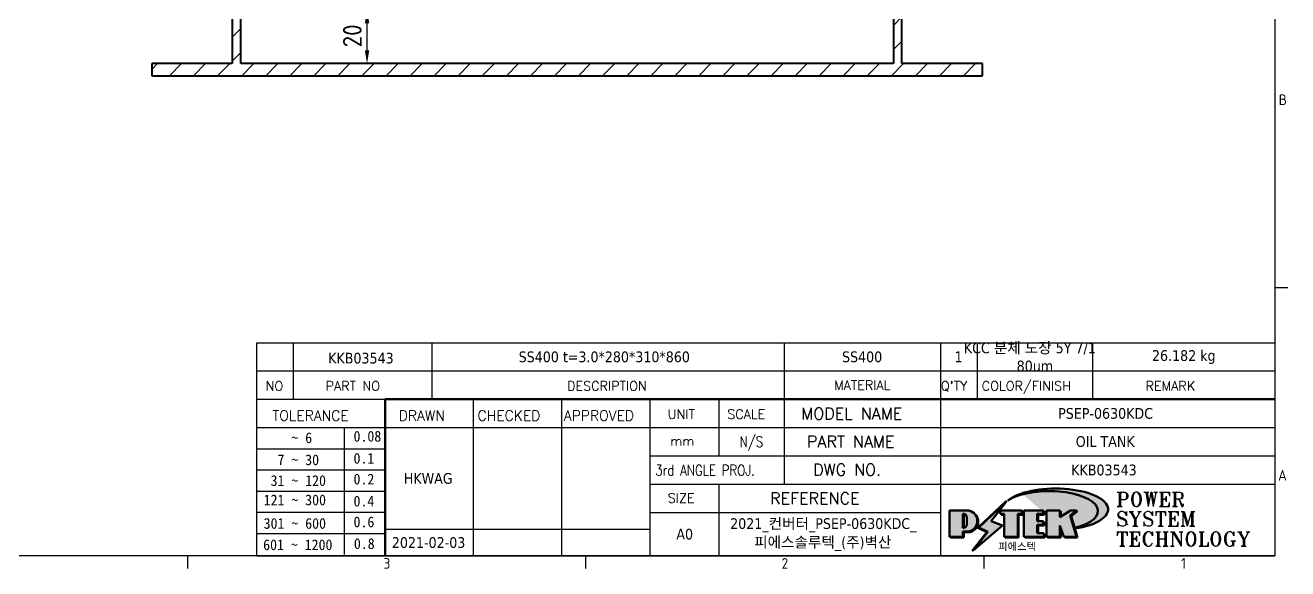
# Model space of a CAD drawing. Header units: millimetres. Extents: x 0 to 2378, y 0 to 1682.
# Drawn here: x 1871.6 to 2342.8, y 35.2 to 238 of the extents above; entities that cross this region are included whole.
import ezdxf
from ezdxf.enums import TextEntityAlignment as Align

# ---------------------------------------------------------------- set-up
doc = ezdxf.new("R2010")
doc.units = ezdxf.units.MM
doc.header["$LTSCALE"] = 2
doc.layers.get('0').update_dxf_attribs({"color": 3, "lineweight": 25, "true_color": 0x00ff00})
for name, color, linetype, lineweight, true_color in [('가시적인 것(ISO)', 3, 'Continuous', 40, 0x00ff00), ('제목(ISO)', 5, 'Continuous', 50, 0x0000ff), ('치수(ISO)', 2, 'Continuous', 25, 0xffff00)]:
    doc.layers.add(name, color=color, linetype=linetype, lineweight=lineweight, true_color=true_color)
doc.layers.add('경계(ISO)', color=7, linetype='Continuous', lineweight=25)
doc.layers.add('해치(ISO)', color=7, linetype='Continuous', lineweight=18)
doc.styles.add('HAN_291', font='')
doc.styles.add('HAN_370', font='', dxfattribs={"width": 2})
doc.styles.add('RC_284', font='ROMANC.shx')
doc.styles.add('RC_287', font='ROMANC.shx')
doc.styles.add('RC_292', font='ROMANC.shx')
doc.styles.add('ROMANT_294', font='romant.shx')
doc.styles.add('문자 텍스트_PSTEK_POSCO', font='isocp.shx')
doc.styles.add('치수 텍스트_PSTEK_POSCO', font='isocp.shx')
doc.styles.add('텍스트 스타일198', font='tahoma.ttf')
doc.styles.add('텍스트 스타일333', font='ROMANC.shx', dxfattribs={"width": 0.800000011920929})
doc.styles.get('HAN_291').set_extended_font_data('GulimChe')
doc.styles.get('HAN_370').set_extended_font_data('GulimChe')
doc.dimstyles.new('치수_PSTEK_POSCO', dxfattribs={"dimscale": 2, "dimtxt": 3.5, "dimasz": 2.5, "dimexe": 2, "dimexo": 2.5, "dimgap": 1, "dimtad": 1, "dimrnd": 1e-08, "dimdsep": 46, "dimtxsty": '치수 텍스트_PSTEK_POSCO', "dimcen": 0.09, "dimdle": 10, "dimclrd": 7, "dimclre": 7, "dimclrt": 2, "dimadec": 1, "dimazin": 2, "dimtfac": 1, "dimtmove": 0, "dimatfit": 3, "dimfxl": 1, "dimtolj": 1, "dimlwd": -1, "dimlwe": -1, "dimarcsym": 0})

# ---------------------------------------------------------------- blocks, each defined once
blk = doc.blocks.new('경계 Default Border')
at = {"layer": '경계(ISO)'}
for p, q in [((1169.000015258789, 70.08333206176758), (1171.399993896484, 70.08333206176758)), ((966.0624694824219, 20), (966.0624694824219, 17.59999990463257)), ((1040.374984741211, 20), (1040.374984741211, 17.59999990463257)), ((1114.6875, 20), (1114.6875, 17.59999990463257))]:
    blk.add_line(p, q, dxfattribs=at)
at = {"layer": '경계(ISO)', "flags": 128}
blk.add_lwpolyline([(20, 20), (20, 820.9999847412109), (1169.000015258789, 820.9999847412109), (1169.000015258789, 20), (20, 20)], dxfattribs=at)
at = {"layer": '경계(ISO)', "color": 2, "true_color": 0xffff00, "char_height": 2.000000029802322, "attachment_point": 7, "style": '문자 텍스트_PSTEK_POSCO'}
for s, insert in [('B', (1169.718846771929, 104.1059296629392)), ('A', (1169.609600539701, 34.03689907122558)), ('3', (1002.664443034574, 17.580929648038)), ('2', (1076.949742964537, 17.580929648038)), ('1', (1151.501127422316, 17.59999997019768))]:
    blk.add_mtext(s, dxfattribs=dict(at, insert=insert))
blk = doc.blocks.new('제목 블록 PSTEK')
at = {"true_color": 0x848484}
for points in [[(317.2195697678507, 17.0593801673321), (322.0326348870767, 21.62682475217465), (322.2781991042243, 21.94392121864296), (317.0471853425802, 16.97985676345368), (318.7512090904202, 16.1899260703855), (316.0018030350395, 12.71868385740789), (316.3356552234328, 13.00206718743325), (318.9235935156908, 16.2694494742633)], [(321.9846681452406, 19.60711530335299), (321.4042753185749, 19.60711530335299), (321.4042753185749, 19.45905590879572), (321.9846681452406, 19.45905590879572)], [(324.6615819988275, 19.45905590879572), (325.4196460989604, 19.45905590879572), (325.4196460989604, 20.11051724484596), (325.2419748254881, 20.11051724484596), (325.2419748254881, 19.60711530335299), (324.4839107253602, 19.60711530335299), (324.4839107253602, 15.3430047401139), (322.1623394187076, 15.3430047401139), (322.1623394187076, 15.19494534555726), (324.6615819988275, 15.19494534555726)], [(328.2914414389548, 19.45905590879572), (329.4054050004294, 19.45905590879572), (329.4054050004294, 20.11051724484596), (329.2277337269622, 20.11051724484596), (329.2277337269622, 19.60711530335299), (328.1137701654877, 19.60711530335299), (328.1137701654877, 18.25543873810179), (328.2914414389548, 18.25543873810179)], [(332.5088862584528, 20.1105172448466), (332.3312149849806, 20.1105172448466), (332.3312149849806, 18.99741471888368), (332.5088862584528, 19.11081371413894)], [(335.6156307331414, 20.11051724484596), (335.2535118015555, 20.11051724484596), (334.2514536401189, 19.30614745124769), (335.4855464857051, 15.3430047401139), (333.1954852176545, 15.3430047401139), (333.2478643833523, 15.19494534555726), (335.6632177591723, 15.19494534555726), (334.4291249135862, 19.15808805669106)], [(328.2914414389548, 17.41554667867274), (329.4054050004294, 17.41554667867274), (329.4054050004294, 18.10737934354514), (329.2277337269622, 18.10737934354514), (329.2277337269622, 17.56360607323003), (328.1137701654877, 17.56360607323003), (328.1137701654877, 15.9944660761648), (328.2914414389548, 15.9944660761648)], [(332.5088862584528, 16.92964231796647), (332.3312149849806, 17.43186301645164), (332.3312149849806, 15.3430047401139), (330.0369607660135, 15.3430047401139), (330.0369607660135, 15.19494534555726), (332.5088862584528, 15.19494534555726)], [(329.5356972676428, 15.8464066816075), (329.3580259941756, 15.8464066816075), (329.3580259941756, 15.3430047401139), (325.8342124037171, 15.3430047401139), (325.8342124037171, 15.19494534555726), (329.5356972676428, 15.19494534555726)]]:
    blk.add_hatch(color=252, dxfattribs=at).paths.add_polyline_path(points)
at = {"true_color": 0x0000ff}
blk.add_hatch(color=5, dxfattribs=at).paths.add_polyline_path([(321.6183518841322, 17.4193704504104), (319.5281351041078, 18.24969419629727), (322.4505835294948, 22.02344462252142), (317.2195697678507, 17.0593801673321), (318.9235935156908, 16.2694494742633), (316.1741874603099, 12.79820726128571)])
at = {"true_color": 0xff0000}
h = blk.add_hatch(color=1, dxfattribs=at)
edge = h.paths.add_edge_path(flags=0)
edge.add_line((314.2242174273352, 19.60711530335299), (314.2242174273352, 17.00126995915134))
edge.add_line((314.2242174273352, 17.00126995915134), (314.3485873187598, 17.00126995915134))
edge.add_arc((314.3485873187598, 17.6527312952023), 0.6514613360509371, 270, 360)
edge.add_line((315.0000486548106, 17.6527312952023), (315.0000486548106, 18.95565396730211))
edge.add_arc((314.3485873187598, 18.95565396730212), 0.6514613360508712, 0, 90)
edge.add_line((314.3485873187598, 19.60711530335299), (314.2242174273352, 19.60711530335299))
edge = h.paths.add_edge_path()
edge.add_arc((314.9847713324306, 18.28938669179658), 1.969189947606664, 269.9999999999959, 450)
edge.add_line((314.9847713324306, 20.25857663940318), (311.7664314776902, 20.25857663940324))
edge.add_line((311.7664314776902, 20.25857663940324), (311.7664314776902, 15.3430047401139))
edge.add_line((311.7664314776902, 15.3430047401139), (314.2242174273352, 15.3430047401139))
edge.add_line((314.2242174273352, 15.3430047401139), (314.2242174273352, 16.32019674418991))
edge.add_line((314.2242174273352, 16.32019674418991), (314.9847713324307, 16.32019674418991))
at = {"true_color": 0x848484}
h = blk.add_hatch(color=252, dxfattribs=at)
edge = h.paths.add_edge_path()
edge.add_arc((314.9847713324309, 18.28938669179657), 1.969189947606666, 270, 406.8278729790604)
edge.add_arc((315.1624426058984, 18.1413272972396), 1.969189947606962, -90, 53.560984836317004, ccw=False)
edge.add_line((315.1624426058984, 16.17213734963263), (314.4018887008024, 16.17213734963263))
edge.add_line((314.4018887008024, 16.17213734963263), (314.4018887008024, 15.19494534555726))
edge.add_line((314.4018887008024, 15.19494534555726), (311.9441027511573, 15.19494534555726))
edge.add_line((311.9441027511573, 15.19494534555726), (311.9441027511573, 15.3430047401139))
edge.add_line((311.9441027511573, 15.3430047401139), (314.2242174273352, 15.3430047401139))
edge.add_line((314.2242174273352, 15.3430047401139), (314.2242174273352, 16.32019674418991))
edge.add_line((314.2242174273352, 16.32019674418991), (314.9847713324309, 16.32019674418991))
h = blk.add_hatch(color=252, dxfattribs=at)
edge = h.paths.add_edge_path()
edge.add_line((314.4018887008024, 19.45905590879572), (314.5262585922315, 19.45905590879572))
edge.add_arc((314.5262585922314, 18.80759457274939), 0.6514613360463194, 60.4189348879147, 90.00000000000318, ccw=False)
edge.add_arc((314.3485873187602, 18.95565396730057), 0.6514613360524251, 39.96992292766206, 90.00000000009999)
edge.add_line((314.3485873187591, 19.60711530335307), (314.2242174273352, 19.60711530335298))
edge.add_line((314.2242174273352, 19.60711530335299), (314.2242174273352, 17.00126995915134))
edge.add_line((314.2242174273352, 17.00126995915134), (314.3485873187591, 17.00126995915134))
edge.add_arc((314.3485873187568, 17.652731295233), 0.6514613360816299, 270.0000000002, 274.6930825552478)
edge.add_line((314.4018887008024, 17.0034541317032), (314.4018887008024, 19.45905590879572))
at = {"true_color": 0xff0000}
for points in [[(324.4839107253602, 19.60711530335299), (325.2419748254881, 19.60711530335299), (325.2419748254881, 20.25857663940324), (321.2266040451076, 20.25857663940324), (321.2266040451076, 19.60711530335299), (321.9846681452406, 19.60711530335299), (321.9846681452406, 15.3430047401139), (324.4839107253602, 15.3430047401139)], [(329.2277337269622, 20.25857663940324), (325.65654113025, 20.25857663940324), (325.65654113025, 15.3430047401139), (329.3580259941756, 15.3430047401139), (329.3580259941756, 15.9944660761648), (328.1137701654877, 15.9944660761648), (328.1137701654877, 17.56360607323003), (329.2277337269622, 17.56360607323003), (329.2277337269622, 18.25543873810179), (328.1137701654877, 18.25543873810179), (328.1137701654877, 19.60711530335299), (329.2277337269622, 19.60711530335299)], [(332.3312149849806, 20.25857663940324), (329.8592894925411, 20.25857663940324), (329.8592894925411, 15.3430047401139), (332.3312149849806, 15.3430047401139), (332.3312149849806, 17.4318630164523), (333.0701931098801, 15.3430047401139), (335.4855464857051, 15.3430047401139), (334.2514536401189, 19.30614745124769), (335.4379594596742, 20.25857663940324), (334.3071782107978, 20.25857663940324), (332.3312149849806, 18.99741471888304)]]:
    blk.add_hatch(color=1, dxfattribs=at).paths.add_polyline_path(points)
at = {"layer": '해치(ISO)', "true_color": 0x27d1fc}
h = blk.add_hatch(color=140, dxfattribs=at)
edge = h.paths.add_edge_path()
edge.add_ellipse((330.3660919371412, 20.15576403068321), major_axis=(9.100907360794343, 0), ratio=0.4069904968023172, start_angle=301.3098473703837, end_angle=507.7436900681698)
edge.add_ellipse((331.5340919371412, 20.4634168429492), major_axis=(-9.82350664112931, 0), ratio=0.3942600559756514, start_angle=111.51207141178469, end_angle=334.47025347086895, ccw=False)
edge.add_line((335.1363447531188, 16.8601935978785), (335.0955236905705, 16.99119398620872))
at = {"color": 180, "true_color": 0x3f00ff}
for p, q in [((182.475792979055, 11.79100474011392), (182.4757929790549, 51.56524660363496)), ((182.4757929790549, 51.56524660363496), (372.4757929537551, 51.56524660363496)), ((189.2651435055721, 51.56524660363496), (189.2651435055722, 41.00524660363494)), ((215.2152739891528, 41.00524660363494), (215.2152739891528, 51.56524660363496)), ((280.8758854511282, 51.56524660363496), (280.8758854511282, 41.00524660363494)), ((310.0881549537552, 51.56524660363496), (310.0881549537553, 41.00524660363494)), ((316.9044520275131, 51.56524660363496), (316.9044520275127, 41.00524660363494)), ((338.4566026226726, 51.56524660363496), (338.4566026226727, 41.00524660363494)), ((372.4757929537551, 51.56524660363496), (372.4757929537551, 11.79100474011389)), ((182.475792979055, 46.2852466036349), (372.4757929537551, 46.28524660363492)), ((182.475792979055, 41.00524660363493), (206.451475290024, 41.00524660363493)), ((222.9401812389276, 11.79100474011392), (222.9401812389276, 41.00524660363494)), ((239.4288871878316, 11.79100474011392), (239.4288871878316, 41.00524660363494)), ((255.9175931367356, 11.79100474011392), (255.9175931367356, 41.00524660363494)), ((268.6918866058747, 41.00524660363494), (268.6918866058747, 30.44524660363498)), ((280.8758854511282, 41.00524660363494), (280.8758854511282, 25.16524660363502)), ((310.088154953755, 41.00524660363494), (310.088154953755, 11.79100474011392)), ((182.475792979055, 35.72524660363497), (206.451475290024, 35.72524660363497)), ((198.8621818849491, 12.02524660363491), (198.8621818849491, 35.72524660363497)), ((206.451475290024, 35.72524660363497), (372.4757929537551, 35.72524660363497)), ((182.475792979055, 31.77524660363492), (206.451475290024, 31.77524660363492)), ((255.917593136736, 30.44524660363498), (372.4757929537552, 30.44524660363501)), ((182.475792979055, 27.82524660363487), (206.451475290024, 27.82524660363487)), ((182.475792979055, 23.87524660363505), (206.451475290024, 23.87524660363505)), ((255.9175931367359, 25.16524660363502), (372.4757929537552, 25.165246603635)), ((268.6918866058744, 25.16524660363502), (268.6918866058744, 11.79100474011392)), ((182.475792979055, 19.92524660363478), (206.451475290024, 19.92524660363478)), ((255.9175931367359, 19.88524660363481), (310.0881549537553, 19.88524660363481)), ((206.451475290024, 16.74100474011396), (255.9175931367359, 16.74100474011396)), ((182.475792979055, 15.97524660363496), (206.451475290024, 15.97524660363496)), ((182.475792979055, 11.79100474011392), (372.4757929537551, 11.79100474011389))]:
    blk.add_line(p, q, dxfattribs=at)
at = {"color": 7, "lineweight": 50}
for p, q in [((206.4514752900237, 11.79100474011392), (206.4514752900237, 41.00524660363494)), ((206.451475290024, 41.00524660363494), (372.4757929537551, 41.00524660363496))]:
    blk.add_line(p, q, dxfattribs=at)
at = {"color": 7}
for p, q in [((322.2781991042243, 21.94392121864296), (317.0471853425802, 16.97985676345368)), ((322.4505835294948, 22.02344462252142), (317.2195697678507, 17.0593801673321)), ((317.2195697678507, 17.0593801673321), (322.0326348870767, 21.62682475217465)), ((319.5281351041078, 18.24969419629727), (322.4505835294948, 22.02344462252142)), ((322.0326348870767, 21.62682475217465), (322.2781991042243, 21.94392121864296)), ((311.7664314776902, 20.25900474011391), (311.7664314776902, 15.34300474011391)), ((314.9847713324309, 20.25857663940324), (311.7664314776902, 20.25857663940324)), ((314.9847713324309, 20.25857663940324), (311.7664314776902, 20.25857663940324)), ((311.7664314776902, 20.25857663940324), (311.7664314776902, 15.3430047401139)), ((314.2242174273352, 17.00126995915134), (314.2242174273352, 19.60711530335299)), ((314.2242174273352, 19.60711530335299), (314.3485873187591, 19.60711530335299)), ((314.3485873187591, 19.60711530335299), (314.2242174273352, 19.60711530335299)), ((314.2242174273352, 19.60711530335299), (314.2242174273352, 17.00126995915134)), ((314.2242174273352, 17.00126995915134), (314.2242174273352, 19.60711530335299)), ((314.2242174273352, 19.60711530335299), (314.3485873187591, 19.60711530335299)), ((314.4018887008024, 19.45905590879572), (314.5262585922314, 19.45905590879572)), ((314.4018887008024, 17.0034541317032), (314.4018887008024, 19.45905590879572)), ((315.0000486548106, 18.95565396730275), (315.0000486548106, 17.65273129520161)), ((315.0000486548106, 18.95565396730275), (315.0000486548106, 17.65273129520161)), ((325.2419748254881, 20.25857663940324), (321.2266040451076, 20.25857663940324)), ((321.2266040451076, 20.25857663940324), (321.2266040451076, 19.60711530335299)), ((325.2419748254881, 20.25857663940324), (321.2266040451076, 20.25857663940324)), ((321.2266040451076, 20.25857663940324), (321.2266040451076, 19.60711530335299)), ((321.2266040451076, 19.60711530335299), (321.9846681452406, 19.60711530335299)), ((321.2266040451076, 19.60711530335299), (321.9846681452406, 19.60711530335299)), ((321.4042753185749, 19.60711530335299), (321.4042753185749, 19.45905590879572)), ((321.9846681452406, 19.60711530335299), (321.4042753185749, 19.60711530335299)), ((321.4042753185749, 19.45905590879572), (321.9846681452406, 19.45905590879572)), ((321.9846681452406, 19.60711530335299), (321.9846681452406, 15.3430047401139)), ((321.9846681452406, 19.45905590879572), (321.9846681452406, 19.60711530335299)), ((321.9846681452406, 19.60711530335299), (321.9846681452406, 15.3430047401139)), ((324.4839107253602, 19.60711530335299), (325.2419748254881, 19.60711530335299)), ((324.4839107253602, 15.3430047401139), (324.4839107253602, 19.60711530335299)), ((325.2419748254881, 19.60711530335299), (324.4839107253602, 19.60711530335299)), ((324.4839107253602, 19.60711530335299), (324.4839107253602, 15.3430047401139)), ((324.4839107253602, 19.60711530335299), (325.2419748254881, 19.60711530335299)), ((324.4839107253602, 15.3430047401139), (324.4839107253602, 19.60711530335299)), ((324.6615819988275, 19.45905590879572), (325.4196460989604, 19.45905590879572)), ((324.6615819988275, 15.19494534555726), (324.6615819988275, 19.45905590879572)), ((325.2419748254881, 19.60711530335299), (325.2419748254881, 20.25857663940324)), ((325.2419748254881, 19.60711530335299), (325.2419748254881, 20.25857663940324)), ((325.4196460989604, 20.11051724484596), (325.2419748254881, 20.11051724484596)), ((325.2419748254881, 20.11051724484596), (325.2419748254881, 19.60711530335299)), ((325.4196460989604, 19.45905590879572), (325.4196460989604, 20.11051724484596)), ((329.2277337269622, 20.25857663940324), (325.65654113025, 20.25857663940324)), ((325.65654113025, 20.25857663940324), (325.65654113025, 15.3430047401139)), ((325.65654113025, 20.25857663940324), (325.65654113025, 15.3430047401139)), ((329.2277337269622, 20.25857663940324), (325.65654113025, 20.25857663940324)), ((328.1137701654877, 18.25543873810179), (328.1137701654877, 19.60711530335299)), ((328.1137701654877, 19.60711530335299), (329.2277337269622, 19.60711530335299)), ((329.2277337269622, 19.60711530335299), (328.1137701654877, 19.60711530335299)), ((328.1137701654877, 19.60711530335299), (328.1137701654877, 18.25543873810179)), ((328.1137701654877, 18.25543873810179), (328.1137701654877, 19.60711530335299)), ((328.1137701654877, 19.60711530335299), (329.2277337269622, 19.60711530335299)), ((328.2914414389548, 18.25543873810179), (328.2914414389548, 19.45905590879572)), ((328.2914414389548, 19.45905590879572), (329.4054050004294, 19.45905590879572)), ((329.2277337269622, 19.60711530335299), (329.2277337269622, 20.25857663940324)), ((329.2277337269622, 19.60711530335299), (329.2277337269622, 20.25857663940324)), ((329.4054050004294, 20.11051724484596), (329.2277337269622, 20.11051724484596)), ((329.2277337269622, 20.11051724484596), (329.2277337269622, 19.60711530335299)), ((329.4054050004294, 19.45905590879572), (329.4054050004294, 20.11051724484596)), ((332.3312149849806, 20.25857663940324), (329.8592894925411, 20.25857663940324)), ((329.8592894925411, 20.25857663940324), (329.8592894925411, 15.3430047401139)), ((329.8592894925411, 20.25857663940324), (329.8592894925411, 15.3430047401139)), ((332.3312149849806, 20.25857663940324), (329.8592894925411, 20.25857663940324)), ((334.3071782107978, 20.25857663940324), (332.3312149849806, 18.99741471888304)), ((332.3312149849806, 18.99741471888304), (332.3312149849806, 20.25857663940324)), ((334.3071782107978, 20.25857663940324), (332.3312149849806, 18.99741471888304)), ((332.3312149849806, 18.99741471888304), (332.3312149849806, 20.25857663940324)), ((332.5088862584528, 20.1105172448466), (332.3312149849806, 20.1105172448466)), ((332.3312149849806, 20.1105172448466), (332.3312149849806, 18.99741471888368)), ((332.3312149849806, 18.99741471888368), (332.5088862584528, 19.11081371413894)), ((332.5088862584528, 19.11081371413894), (332.5088862584528, 20.1105172448466)), ((334.2514536401189, 19.30614745124769), (335.4379594596742, 20.25857663940324)), ((334.2514536401189, 19.30614745124769), (335.4379594596742, 20.25857663940324)), ((335.2535118015555, 20.11051724484596), (334.2514536401189, 19.30614745124769)), ((335.4855464857051, 15.3430047401139), (334.2514536401189, 19.30614745124769)), ((334.2514536401189, 19.30614745124769), (335.4855464857051, 15.3430047401139)), ((335.4855464857051, 15.3430047401139), (334.2514536401189, 19.30614745124769)), ((335.4379594596742, 20.25857663940324), (334.3071782107978, 20.25857663940324)), ((335.4379594596742, 20.25857663940324), (334.3071782107978, 20.25857663940324)), ((334.4291249135862, 19.15808805669104), (335.6156307331414, 20.11051724484596)), ((335.6632177591723, 15.19494534555726), (334.4291249135862, 19.15808805669104)), ((335.6156307331414, 20.11051724484596), (335.2535118015555, 20.11051724484596)), ((314.3485873187591, 17.00126995915134), (314.2242174273352, 17.00126995915134)), ((314.2242174273352, 17.00126995915134), (314.3485873187591, 17.00126995915134)), ((314.3485873187591, 17.00126995915134), (314.2242174273352, 17.00126995915134)), ((316.1741874603099, 12.79820726128571), (321.6183518841322, 17.4193704504104)), ((317.0471853425802, 16.97985676345368), (318.7512090904202, 16.1899260703855)), ((318.9235935156908, 16.2694494742633), (317.2195697678507, 17.0593801673321)), ((317.2195697678507, 17.0593801673321), (318.9235935156908, 16.2694494742633)), ((321.6183518841322, 17.4193704504104), (319.5281351041078, 18.24969419629727)), ((329.2277337269622, 18.25543873810179), (328.1137701654877, 18.25543873810179)), ((328.1137701654877, 18.25543873810179), (328.2914414389548, 18.25543873810179)), ((329.2277337269622, 18.25543873810179), (328.1137701654877, 18.25543873810179)), ((328.1137701654877, 17.56360607323003), (329.2277337269622, 17.56360607323003)), ((328.1137701654877, 15.9944660761648), (328.1137701654877, 17.56360607323003)), ((329.2277337269622, 17.56360607323003), (328.1137701654877, 17.56360607323003)), ((328.1137701654877, 17.56360607323003), (328.1137701654877, 15.9944660761648)), ((328.1137701654877, 17.56360607323003), (329.2277337269622, 17.56360607323003)), ((328.1137701654877, 15.9944660761648), (328.1137701654877, 17.56360607323003)), ((328.2914414389548, 15.9944660761648), (328.2914414389548, 17.41554667867274)), ((328.2914414389548, 17.41554667867274), (329.4054050004294, 17.41554667867274)), ((329.2277337269622, 17.56360607323003), (329.2277337269622, 18.25543873810179)), ((329.2277337269622, 17.56360607323003), (329.2277337269622, 18.25543873810179)), ((329.4054050004294, 18.10737934354514), (329.2277337269622, 18.10737934354514)), ((329.2277337269622, 18.10737934354514), (329.2277337269622, 17.56360607323003)), ((329.4054050004294, 17.41554667867274), (329.4054050004294, 18.10737934354514)), ((332.3312149849806, 17.4318630164523), (333.0701931098801, 15.3430047401139)), ((332.3312149849806, 15.3430047401139), (332.3312149849806, 17.4318630164523)), ((332.5088862584528, 16.92964231796647), (332.3312149849806, 17.43186301645164)), ((332.3312149849806, 17.43186301645164), (332.3312149849806, 15.3430047401139)), ((332.3312149849806, 17.4318630164523), (333.0701931098801, 15.3430047401139)), ((332.3312149849806, 15.3430047401139), (332.3312149849806, 17.4318630164523)), ((332.5088862584528, 15.19494534555726), (332.5088862584528, 16.92964231796647)), ((345.0447381189468, 17.50375595811051), (344.9867755289346, 17.689895936919)), ((311.7664314776902, 15.3430047401139), (314.2242174273352, 15.3430047401139)), ((311.7664314776902, 15.3430047401139), (314.2242174273352, 15.3430047401139)), ((314.2242174273352, 15.3430047401139), (311.9441027511573, 15.3430047401139)), ((311.9441027511573, 15.3430047401139), (311.9441027511573, 15.19494534555726)), ((311.9441027511573, 15.19494534555726), (314.4018887008024, 15.19494534555726)), ((314.2242174273352, 16.32019674418991), (314.9847713324309, 16.32019674418991)), ((314.2242174273352, 15.3430047401139), (314.2242174273352, 16.32019674418991)), ((314.9847713324309, 16.32019674418991), (314.2242174273352, 16.32019674418991)), ((314.2242174273352, 16.32019674418991), (314.2242174273352, 15.3430047401139)), ((314.2242174273352, 16.32019674418991), (314.9847713324309, 16.32019674418991)), ((314.2242174273352, 15.3430047401139), (314.2242174273352, 16.32019674418991)), ((314.4018887008024, 16.17213734963263), (315.162442605898, 16.17213734963263)), ((314.4018887008024, 15.19494534555726), (314.4018887008024, 16.17213734963263)), ((318.7512090904202, 16.1899260703855), (316.0018030350395, 12.71868385740789)), ((318.9235935156908, 16.2694494742633), (316.1741874603099, 12.79820726128571)), ((316.3356552234328, 13.00206718743325), (318.9235935156908, 16.2694494742633)), ((321.9846681452406, 15.3430047401139), (324.4839107253602, 15.3430047401139)), ((321.9846681452406, 15.3430047401139), (324.4839107253602, 15.3430047401139)), ((324.4839107253602, 15.3430047401139), (322.1623394187076, 15.3430047401139)), ((322.1623394187076, 15.3430047401139), (322.1623394187076, 15.19494534555726)), ((322.1623394187076, 15.19494534555726), (324.6615819988275, 15.19494534555726)), ((325.65654113025, 15.3430047401139), (329.3580259941756, 15.3430047401139)), ((325.65654113025, 15.3430047401139), (329.3580259941756, 15.3430047401139)), ((329.3580259941756, 15.3430047401139), (325.8342124037171, 15.3430047401139)), ((325.8342124037171, 15.3430047401139), (325.8342124037171, 15.19494534555726)), ((325.8342124037171, 15.19494534555726), (329.5356972676428, 15.19494534555726)), ((329.3580259941756, 15.9944660761648), (328.1137701654877, 15.9944660761648)), ((328.1137701654877, 15.9944660761648), (328.2914414389548, 15.9944660761648)), ((329.3580259941756, 15.9944660761648), (328.1137701654877, 15.9944660761648)), ((329.3580259941756, 15.3430047401139), (329.3580259941756, 15.9944660761648)), ((329.3580259941756, 15.3430047401139), (329.3580259941756, 15.9944660761648)), ((329.5356972676428, 15.8464066816075), (329.3580259941756, 15.8464066816075)), ((329.3580259941756, 15.8464066816075), (329.3580259941756, 15.3430047401139)), ((329.5356972676428, 15.19494534555726), (329.5356972676428, 15.8464066816075)), ((329.8592894925411, 15.3430047401139), (332.3312149849806, 15.3430047401139)), ((329.8592894925411, 15.3430047401139), (332.3312149849806, 15.3430047401139)), ((332.3312149849806, 15.3430047401139), (330.0369607660135, 15.3430047401139)), ((330.0369607660135, 15.3430047401139), (330.0369607660135, 15.19494534555726)), ((330.0369607660135, 15.19494534555726), (332.5088862584528, 15.19494534555726)), ((333.0701931098801, 15.3430047401139), (335.4855464857051, 15.3430047401139)), ((333.0701931098801, 15.3430047401139), (335.4855464857051, 15.3430047401139)), ((335.4855464857051, 15.3430047401139), (333.1954852176545, 15.3430047401139)), ((333.1954852176545, 15.3430047401139), (333.2478643833523, 15.19494534555726)), ((333.2478643833523, 15.19494534555726), (335.6632177591723, 15.19494534555726)), ((316.0018030350395, 12.71868385740789), (316.3356552234328, 13.00206718743325))]:
    blk.add_line(p, q, dxfattribs=at)
at = {"color": 5, "true_color": 0x0000ff}
for p, q in [((322.4505835294948, 22.02344462252142), (317.2195697678507, 17.0593801673321)), ((319.5281351041078, 18.24969419629727), (322.4505835294948, 22.02344462252142)), ((316.1741874603099, 12.79820726128571), (321.6183518841322, 17.4193704504104)), ((317.2195697678507, 17.0593801673321), (318.9235935156908, 16.2694494742633)), ((321.6183518841322, 17.4193704504104), (319.5281351041078, 18.24969419629727)), ((318.9235935156908, 16.2694494742633), (316.1741874603099, 12.79820726128571))]:
    blk.add_line(p, q, dxfattribs=at)
at = {"color": 1, "true_color": 0xff0000}
for p, q in [((314.9847713324309, 20.25857663940324), (311.7664314776902, 20.25857663940324)), ((311.7664314776902, 20.25857663940324), (311.7664314776902, 15.3430047401139)), ((314.2242174273352, 17.00126995915134), (314.2242174273352, 19.60711530335299)), ((314.2242174273352, 19.60711530335299), (314.3485873187591, 19.60711530335299)), ((315.0000486548106, 18.95565396730275), (315.0000486548106, 17.65273129520161)), ((325.2419748254881, 20.25857663940324), (321.2266040451076, 20.25857663940324)), ((321.2266040451076, 20.25857663940324), (321.2266040451076, 19.60711530335299)), ((321.2266040451076, 19.60711530335299), (321.9846681452406, 19.60711530335299)), ((321.9846681452406, 19.60711530335299), (321.9846681452406, 15.3430047401139)), ((324.4839107253602, 19.60711530335299), (325.2419748254881, 19.60711530335299)), ((324.4839107253602, 15.3430047401139), (324.4839107253602, 19.60711530335299)), ((325.2419748254881, 19.60711530335299), (325.2419748254881, 20.25857663940324)), ((329.2277337269622, 20.25857663940324), (325.65654113025, 20.25857663940324)), ((325.65654113025, 20.25857663940324), (325.65654113025, 15.3430047401139)), ((328.1137701654877, 18.25543873810179), (328.1137701654877, 19.60711530335299)), ((328.1137701654877, 19.60711530335299), (329.2277337269622, 19.60711530335299)), ((329.2277337269622, 19.60711530335299), (329.2277337269622, 20.25857663940324)), ((332.3312149849806, 20.25857663940324), (329.8592894925411, 20.25857663940324)), ((329.8592894925411, 20.25857663940324), (329.8592894925411, 15.3430047401139)), ((334.3071782107978, 20.25857663940324), (332.3312149849806, 18.99741471888304)), ((332.3312149849806, 18.99741471888304), (332.3312149849806, 20.25857663940324)), ((334.2514536401189, 19.30614745124769), (335.4379594596742, 20.25857663940324)), ((335.4855464857051, 15.3430047401139), (334.2514536401189, 19.30614745124769)), ((335.4379594596742, 20.25857663940324), (334.3071782107978, 20.25857663940324)), ((314.3485873187591, 17.00126995915134), (314.2242174273352, 17.00126995915134)), ((329.2277337269622, 18.25543873810179), (328.1137701654877, 18.25543873810179)), ((328.1137701654877, 17.56360607323003), (329.2277337269622, 17.56360607323003)), ((328.1137701654877, 15.9944660761648), (328.1137701654877, 17.56360607323003)), ((329.2277337269622, 17.56360607323003), (329.2277337269622, 18.25543873810179)), ((332.3312149849806, 17.4318630164523), (333.0701931098801, 15.3430047401139)), ((332.3312149849806, 15.3430047401139), (332.3312149849806, 17.4318630164523)), ((311.7664314776902, 15.3430047401139), (314.2242174273352, 15.3430047401139)), ((314.2242174273352, 16.32019674418991), (314.9847713324309, 16.32019674418991)), ((314.2242174273352, 15.3430047401139), (314.2242174273352, 16.32019674418991)), ((321.9846681452406, 15.3430047401139), (324.4839107253602, 15.3430047401139)), ((325.65654113025, 15.3430047401139), (329.3580259941756, 15.3430047401139)), ((329.3580259941756, 15.9944660761648), (328.1137701654877, 15.9944660761648)), ((329.3580259941756, 15.3430047401139), (329.3580259941756, 15.9944660761648)), ((329.8592894925411, 15.3430047401139), (332.3312149849806, 15.3430047401139)), ((333.0701931098801, 15.3430047401139), (335.4855464857051, 15.3430047401139))]:
    blk.add_line(p, q, dxfattribs=at)
at = {"color": 7}
for centre, radius, start, end in [((314.3485873187598, 18.95565396730211), 0.6514613360508712, 0, 90), ((314.3485873187602, 18.95565396730057), 0.6514613360524251, 39.96992292766117, 90), ((314.3485873187598, 18.95565396730212), 0.6514613360508712, 0, 90), ((314.5262585922314, 18.80759457274939), 0.6514613360463193, 60.41893488791137, 90), ((314.9847713324309, 18.28938669179658), 1.969189947606665, 270, 90), ((314.9847713324309, 18.28938669179658), 1.969189947606665, 270, 90), ((314.9847713324307, 18.2893866917965), 1.969189947606594, 270, 46.82787297909833), ((315.1624426058984, 18.1413272972396), 1.969189947606961, 270, 53.56098483636067), ((314.3485873187597, 17.65273129520228), 0.6514613360509381, 270, 0), ((314.3485873187598, 17.6527312952023), 0.6514613360509381, 270, 0), ((314.3485873187568, 17.652731295233), 0.6514613360816299, 270, 274.6930825552478)]:
    blk.add_arc(centre, radius, start, end, dxfattribs=at)
at = {"color": 1, "true_color": 0xff0000}
for centre, radius, start, end in [((314.3485873187598, 18.95565396730211), 0.6514613360508712, 0, 90), ((314.9847713324309, 18.28938669179657), 1.969189947606665, 270, 90), ((314.3485873187598, 17.6527312952023), 0.6514613360509381, 270, 0)]:
    blk.add_arc(centre, radius, start, end, dxfattribs=at)
at = {"layer": '제목(ISO)', "lineweight": 18}
blk.add_line((182.475792979055, 35.72500474011393), (182.475792979055, 11.79100474011392), dxfattribs=at)
at = {"layer": '제목(ISO)'}
for p, q in [((322.2781991042243, 21.94392121864296), (317.0471853425802, 16.97985676345368)), ((322.4505835294948, 22.02344462252142), (317.2195697678507, 17.0593801673321)), ((317.2195697678507, 17.0593801673321), (322.0326348870767, 21.62682475217465)), ((319.5281351041078, 18.24969419629727), (322.4505835294948, 22.02344462252142)), ((322.0326348870767, 21.62682475217465), (322.2781991042243, 21.94392121864296)), ((314.9847713324306, 20.25857663940324), (311.7664314776902, 20.25857663940324)), ((311.7664314776902, 20.25857663940324), (311.7664314776902, 15.3430047401139)), ((314.2242174273352, 17.00126995915134), (314.2242174273352, 19.60711530335299)), ((314.2242174273352, 19.60711530335299), (314.3485873187598, 19.60711530335299)), ((314.3485873187591, 19.60711530335299), (314.2242174273352, 19.60711530335299)), ((314.2242174273352, 19.60711530335299), (314.2242174273352, 17.00126995915134)), ((314.4018887008024, 19.45905590879572), (314.5262585922314, 19.45905590879572)), ((314.4018887008024, 17.0034541317032), (314.4018887008024, 19.45905590879572)), ((315.0000486548106, 18.95565396730211), (315.0000486548106, 17.6527312952023)), ((325.2419748254881, 20.25857663940324), (321.2266040451076, 20.25857663940324)), ((321.2266040451076, 20.25857663940324), (321.2266040451076, 19.60711530335299)), ((321.2266040451076, 19.60711530335299), (321.9846681452406, 19.60711530335299)), ((321.9846681452406, 19.60711530335299), (321.4042753185749, 19.60711530335299)), ((321.4042753185749, 19.60711530335299), (321.4042753185749, 19.45905590879572)), ((321.4042753185749, 19.45905590879572), (321.9846681452406, 19.45905590879572)), ((321.9846681452406, 19.60711530335299), (321.9846681452406, 15.3430047401139)), ((321.9846681452406, 19.45905590879572), (321.9846681452406, 19.60711530335299)), ((324.4839107253602, 19.60711530335299), (325.2419748254881, 19.60711530335299)), ((324.4839107253602, 15.3430047401139), (324.4839107253602, 19.60711530335299)), ((325.2419748254881, 19.60711530335299), (324.4839107253602, 19.60711530335299)), ((324.4839107253602, 19.60711530335299), (324.4839107253602, 15.3430047401139)), ((324.6615819988275, 19.45905590879572), (325.4196460989604, 19.45905590879572)), ((324.6615819988275, 15.19494534555726), (324.6615819988275, 19.45905590879572)), ((325.2419748254881, 19.60711530335299), (325.2419748254881, 20.25857663940324)), ((325.4196460989604, 20.11051724484596), (325.2419748254881, 20.11051724484596)), ((325.2419748254881, 20.11051724484596), (325.2419748254881, 19.60711530335299)), ((325.4196460989604, 19.45905590879572), (325.4196460989604, 20.11051724484596)), ((329.2277337269622, 20.25857663940324), (325.65654113025, 20.25857663940324)), ((325.65654113025, 20.25857663940324), (325.65654113025, 15.3430047401139)), ((328.1137701654877, 18.25543873810179), (328.1137701654877, 19.60711530335299)), ((328.1137701654877, 19.60711530335299), (329.2277337269622, 19.60711530335299)), ((329.2277337269622, 19.60711530335299), (328.1137701654877, 19.60711530335299)), ((328.1137701654877, 19.60711530335299), (328.1137701654877, 18.25543873810179)), ((328.2914414389548, 19.45905590879572), (329.4054050004294, 19.45905590879572)), ((328.2914414389548, 18.25543873810179), (328.2914414389548, 19.45905590879572)), ((329.2277337269622, 19.60711530335299), (329.2277337269622, 20.25857663940324)), ((329.4054050004294, 20.11051724484596), (329.2277337269622, 20.11051724484596)), ((329.2277337269622, 20.11051724484596), (329.2277337269622, 19.60711530335299)), ((329.4054050004294, 19.45905590879572), (329.4054050004294, 20.11051724484596)), ((332.3312149849806, 20.25857663940324), (329.8592894925411, 20.25857663940324)), ((329.8592894925411, 20.25857663940324), (329.8592894925411, 15.3430047401139)), ((334.3071782107978, 20.25857663940324), (332.3312149849806, 18.99741471888304)), ((332.3312149849806, 18.99741471888304), (332.3312149849806, 20.25857663940324)), ((332.5088862584528, 20.1105172448466), (332.3312149849806, 20.1105172448466)), ((332.3312149849806, 20.1105172448466), (332.3312149849806, 18.99741471888368)), ((332.3312149849806, 18.99741471888368), (332.5088862584528, 19.11081371413894)), ((332.5088862584528, 19.11081371413894), (332.5088862584528, 20.1105172448466)), ((334.2514536401189, 19.30614745124769), (335.4379594596742, 20.25857663940324)), ((335.2535118015555, 20.11051724484596), (334.2514536401189, 19.30614745124769)), ((335.4855464857051, 15.3430047401139), (334.2514536401189, 19.30614745124769)), ((334.2514536401189, 19.30614745124769), (335.4855464857051, 15.3430047401139)), ((335.4379594596742, 20.25857663940324), (334.3071782107978, 20.25857663940324)), ((334.4291249135862, 19.15808805669106), (335.6156307331414, 20.11051724484596)), ((335.6632177591723, 15.19494534555726), (334.4291249135862, 19.15808805669106)), ((335.6156307331414, 20.11051724484596), (335.2535118015555, 20.11051724484596)), ((314.3485873187598, 17.00126995915134), (314.2242174273352, 17.00126995915134)), ((314.2242174273352, 17.00126995915134), (314.3485873187591, 17.00126995915134)), ((316.1741874603099, 12.79820726128571), (321.6183518841322, 17.4193704504104)), ((317.0471853425802, 16.97985676345368), (318.7512090904202, 16.1899260703855)), ((317.2195697678507, 17.0593801673321), (318.9235935156908, 16.2694494742633)), ((318.9235935156908, 16.2694494742633), (317.2195697678507, 17.0593801673321)), ((321.6183518841322, 17.4193704504104), (319.5281351041078, 18.24969419629727)), ((329.2277337269622, 18.25543873810179), (328.1137701654877, 18.25543873810179)), ((328.1137701654877, 18.25543873810179), (328.2914414389548, 18.25543873810179)), ((328.1137701654877, 15.9944660761648), (328.1137701654877, 17.56360607323003)), ((328.1137701654877, 17.56360607323003), (329.2277337269622, 17.56360607323003)), ((329.2277337269622, 17.56360607323003), (328.1137701654877, 17.56360607323003)), ((328.1137701654877, 17.56360607323003), (328.1137701654877, 15.9944660761648)), ((328.2914414389548, 17.41554667867274), (329.4054050004294, 17.41554667867274)), ((328.2914414389548, 15.9944660761648), (328.2914414389548, 17.41554667867274)), ((329.2277337269622, 17.56360607323003), (329.2277337269622, 18.25543873810179)), ((329.4054050004294, 18.10737934354514), (329.2277337269622, 18.10737934354514)), ((329.2277337269622, 18.10737934354514), (329.2277337269622, 17.56360607323003)), ((329.4054050004294, 17.41554667867274), (329.4054050004294, 18.10737934354514)), ((332.3312149849806, 15.3430047401139), (332.3312149849806, 17.4318630164523)), ((332.3312149849806, 17.4318630164523), (333.0701931098801, 15.3430047401139)), ((332.5088862584528, 16.92964231796647), (332.3312149849806, 17.43186301645164)), ((332.3312149849806, 17.43186301645164), (332.3312149849806, 15.3430047401139)), ((332.5088862584528, 15.19494534555726), (332.5088862584528, 16.92964231796647)), ((311.7664314776902, 15.3430047401139), (314.2242174273352, 15.3430047401139)), ((314.2242174273352, 15.3430047401139), (311.9441027511573, 15.3430047401139)), ((311.9441027511573, 15.3430047401139), (311.9441027511573, 15.19494534555726)), ((311.9441027511573, 15.19494534555726), (314.4018887008024, 15.19494534555726)), ((314.2242174273352, 15.3430047401139), (314.2242174273352, 16.32019674418991)), ((314.2242174273352, 16.32019674418991), (314.9847713324307, 16.32019674418991)), ((314.9847713324309, 16.32019674418991), (314.2242174273352, 16.32019674418991)), ((314.2242174273352, 16.32019674418991), (314.2242174273352, 15.3430047401139)), ((314.4018887008024, 15.19494534555726), (314.4018887008024, 16.17213734963263)), ((314.4018887008024, 16.17213734963263), (315.1624426058984, 16.17213734963263)), ((318.7512090904202, 16.1899260703855), (316.0018030350395, 12.71868385740789)), ((318.9235935156908, 16.2694494742633), (316.1741874603099, 12.79820726128571)), ((316.3356552234328, 13.00206718743325), (318.9235935156908, 16.2694494742633)), ((321.9846681452406, 15.3430047401139), (324.4839107253602, 15.3430047401139)), ((324.4839107253602, 15.3430047401139), (322.1623394187076, 15.3430047401139)), ((322.1623394187076, 15.3430047401139), (322.1623394187076, 15.19494534555726)), ((322.1623394187076, 15.19494534555726), (324.6615819988275, 15.19494534555726)), ((325.65654113025, 15.3430047401139), (329.3580259941756, 15.3430047401139)), ((329.3580259941756, 15.3430047401139), (325.8342124037171, 15.3430047401139)), ((325.8342124037171, 15.3430047401139), (325.8342124037171, 15.19494534555726)), ((325.8342124037171, 15.19494534555726), (329.5356972676428, 15.19494534555726)), ((329.3580259941756, 15.9944660761648), (328.1137701654877, 15.9944660761648)), ((328.1137701654877, 15.9944660761648), (328.2914414389548, 15.9944660761648)), ((329.3580259941756, 15.3430047401139), (329.3580259941756, 15.9944660761648)), ((329.5356972676428, 15.8464066816075), (329.3580259941756, 15.8464066816075)), ((329.3580259941756, 15.8464066816075), (329.3580259941756, 15.3430047401139)), ((329.5356972676428, 15.19494534555726), (329.5356972676428, 15.8464066816075)), ((329.8592894925411, 15.3430047401139), (332.3312149849806, 15.3430047401139)), ((332.3312149849806, 15.3430047401139), (330.0369607660135, 15.3430047401139)), ((330.0369607660135, 15.3430047401139), (330.0369607660135, 15.19494534555726)), ((330.0369607660135, 15.19494534555726), (332.5088862584528, 15.19494534555726)), ((333.0701931098801, 15.3430047401139), (335.4855464857051, 15.3430047401139)), ((335.4855464857051, 15.3430047401139), (333.1954852176545, 15.3430047401139)), ((333.1954852176545, 15.3430047401139), (333.2478643833523, 15.19494534555726)), ((333.2478643833523, 15.19494534555726), (335.6632177591723, 15.19494534555726)), ((316.0018030350395, 12.71868385740789), (316.3356552234328, 13.00206718743325))]:
    blk.add_line(p, q, dxfattribs=at)
at = {"layer": '제목(ISO)', "color": 4, "true_color": 0x00ffff}
blk.add_line((335.1363447531188, 16.8601935978785), (335.0955236905705, 16.99119398620872), dxfattribs=at)
at = {"layer": '제목(ISO)'}
for centre, radius, start, end in [((314.3485873187598, 18.95565396730212), 0.6514613360508712, 0, 90), ((314.3485873187602, 18.95565396730057), 0.6514613360524251, 39.96992292766117, 90), ((314.5262585922314, 18.80759457274939), 0.6514613360463193, 60.41893488791137, 90), ((314.9847713324306, 18.28938669179658), 1.969189947606664, 46.82787297909431, 90), ((314.9847713324307, 18.2893866917965), 1.969189947606594, 270, 46.82787297909833), ((314.9847713324309, 18.28938669179657), 1.969189947606666, 270, 46.8278729790603), ((315.1624426058984, 18.1413272972396), 1.969189947606962, 270, 53.56098483631701), ((314.3485873187598, 17.6527312952023), 0.6514613360509371, 270, 0), ((314.3485873187568, 17.652731295233), 0.6514613360816299, 270, 274.6930825552478)]:
    blk.add_arc(centre, radius, start, end, dxfattribs=at)
at = {"layer": '제목(ISO)', "color": 4, "true_color": 0x00ffff}
for centre, major_axis, ratio, start_param, end_param in [((331.5340919371412, 20.4634168429492), (9.82350664112931, 0), 0.3942600559756514, 5.087845455444478, 8.97919982663645), ((330.3660919371412, 20.15576403068321), (9.100907360794343, 0), 0.4069904968023172, 5.258848905294775, 8.861799147915196)]:
    blk.add_ellipse(centre, major_axis=major_axis, ratio=ratio, start_param=start_param, end_param=end_param, dxfattribs=at)
at = {"color": 2, "true_color": 0xffff00}
for s, height, style, p in [('NO', 1.742399930953979, 'RC_284', (184.135398793432, 42.62317362549192)), ('PART NO', 1.742399930953979, 'RC_284', (195.3359407378685, 42.62317362549192)), ('DESCRIPTION', 1.742399930953979, 'RC_284', (240.4025565652523, 42.62317362549192)), ("Q'TY", 1.742399930953979, 'RC_284', (310.1440786515383, 42.62317362549192)), ('COLOR/FINISH', 1.742399930953979, 'RC_284', (317.7725341324144, 42.62317362549192)), ('REMARK', 1.742399930953979, 'RC_284', (348.346649953877, 42.62317362549192)), (' TOLERANCE', 1.899999976158142, 'RC_287', (184.0872874387979, 37.00893196870329)), ('DRAWN', 1.899999976158142, 'RC_287', (208.9766620976279, 37.00893196870329)), ('CHECKED', 1.899999976158142, 'RC_287', (223.6856844514997, 37.00893196870329)), ('APPROVED', 1.899999976158142, 'RC_287', (239.7795453577791, 37.00893196870329)), ('UNIT', 1.742399930953979, 'RC_284', (259.1652673287452, 37.34317362549218)), ('SCALE', 1.742399930953979, 'RC_284', (270.2934779252897, 37.34317362549218)), ('MODEL NAME', 2.178000062704086, 'RC_292', (284.096330289083, 37.25462520371384)), ('    ~ 6', 2.000000029802322, 'HAN_291', (183.7721304966814, 32.8176515608431)), ('0.08', 2.000000029802322, 'HAN_291', (200.5467345600617, 33.09873600004101)), ('mm', 1.742399930953979, 'RC_284', (259.6505418159997, 32.3543089683787)), ('PART NAME', 2.178000062704086, 'RC_292', (285.1416959765849, 32.03045329421792)), ('  7 ~ 30', 2.000000029802322, 'HAN_291', (183.7721304966814, 28.70538114822415)), ('0.1', 2.000000029802322, 'HAN_291', (200.5467345600617, 28.98646558742206)), (' DWG NO.', 2.178000062704086, 'RC_292', (284.8124284083233, 26.75045329421772)), (' 31 ~ 120', 2.000000029802322, 'HAN_291', (183.7721304966814, 24.82628181916237)), ('0.2', 2.000000029802322, 'HAN_291', (200.5467345600617, 25.10736625836028)), ('REFERENCE', 2.178000062704086, 'RC_292', (278.2741065029841, 21.43214925458022)), ('121 ~ 300', 2.000000029802322, 'HAN_291', (183.7721304966814, 21.21401206133254)), ('0.4', 2.000000029802322, 'HAN_291', (200.5467345600617, 20.99509650053045)), ('SIZE', 1.742399930953979, 'RC_284', (259.1652673287452, 21.69497768947366)), ('0.6', 2.000000029802322, 'HAN_291', (200.5467345600617, 17.11599717146868)), ('301 ~ 600', 2.000000029802322, 'HAN_291', (183.7721304966814, 16.83491273227077)), ('601 ~ 1200', 2.000000029802322, 'HAN_291', (183.6802025156883, 12.84759660881125)), ('0.8', 2.000000029802322, 'HAN_291', (200.6097246063884, 13.05732192299702))]:
    blk.add_text(s, height=height, dxfattribs=dict(at, style=style)).set_placement(p)
at = {"color": 2, "true_color": 0xffff00, "style": 'RC_284'}
blk.add_text('MATERIAL', height=1.742399930953979, dxfattribs=at).set_placement((295.4820202024417, 43.64524660363492), align=Align.MIDDLE_CENTER)
at = {"color": 7, "style": '텍스트 스타일333', "width": 0.7999999523162842}
blk.add_text('N/S', height=2.000000029802322, dxfattribs=at).set_placement((274.7838860285014, 33.08524660363496), align=Align.MIDDLE_CENTER)
at = {"color": 2, "true_color": 0xffff00, "style": '텍스트 스타일333', "width": 0.7999999523162842}
blk.add_text('3rd ANGLE PROJ.', height=2.000000029802322, dxfattribs=at).set_placement((256.8430306642954, 26.76148381654429))
at = {"color": 7, "style": 'ROMANT_294'}
for s, p in [('POWER', (342.82727231297, 20.97115304607566)), ('SYSTEM', (342.82727231297, 17.3284636719184)), ('TECHNOLOGY', (342.82727231297, 13.57194088644453))]:
    blk.add_text(s, height=2.700000107288361, dxfattribs=at).set_placement(p)
at = {"color": 7, "insert": (320.8519732224835, 14.21236326823155), "char_height": 1.400000005960464, "attachment_point": 1, "line_spacing_factor": 0.3319999873638153, "style": 'HAN_370'}
blk.add_mtext('\\fHY견고딕|b0|i0;\\H1.4000;피에스텍', dxfattribs=at)
at = {"layer": '제목(ISO)', "color": 7, "style": '텍스트 스타일198'}
for tag, p in [('부품_번호_001', (195.8125351691155, 47.68004260673702)), ('설명_001', (231.359359682662, 47.92245856837096)), ('재질_001', (291.700959055687, 47.92591818687281)), ("3._Q'TY_001", (312.7051684940307, 47.92188863680521)), ('4._COLOR_001', (314.437215400216, 49.59230858005019)), ('질량\\P3;_001', (349.5363137183616, 48.1643332325385)), ('4._COLOR_002', (324.2930189016057, 46.21330697586907)), ('1._MODEL_NAME_001', (332.0304049806628, 37.36524659519486)), ('제목_001', (335.3146785121277, 32.12134217035067)), ('부품_번호_001', (334.4717754223474, 26.8052465951949)), ('설계자_001', (209.9396160013646, 25.23446884679021)), ('프로젝트_001', (270.8239879192178, 16.80146148811527)), ('시트_크기_001', (260.7849279041463, 14.83879725511219)), ('작성_날짜_001', (207.6944850220393, 13.26600473167383)), ('프로젝트_002', (275.3038355664001, 13.33763551279912))]:
    blk.add_attdef(tag, p, '', height=2.000000029802322, dxfattribs=at)
for tag, p in [('점검자', (231.1845342133799, 26.23312567187446)), ('엔지니어링_승인자', (247.673240162284, 26.23312567187446)), ('점검_날짜', (231.1845342133799, 14.26600474011394)), ('엔지니어링_승인_날짜', (247.6732401622839, 14.26600474011394))]:
    blk.add_attdef(tag, text='', height=2.000000029802322, dxfattribs=at).set_placement(p, align=Align.MIDDLE_CENTER)
blk = doc.blocks.new('*D91')
at = {"layer": 'Defpoints', "color": 0, "transparency": 16777216}
for p in [(1967.020982433659, 243.7028078897981), (1999.190973048935, 243.7028078897981), (1999.190973048935, 223.7028078898192)]:
    blk.add_point(p, dxfattribs=at)
at = {"layer": '치수(ISO)', "color": 7, "transparency": 16777216}
for p, q in [((1972.020982433659, 243.7028078897981), (2003.190973048935, 243.7028078897981)), ((1999.190973048935, 228.7028078898192), (1999.190973048935, 238.7028078897981))]:
    blk.add_line(p, q, dxfattribs=at)
for points in [[(1998.357639715602, 238.7028078897981), (2000.024306382268, 238.7028078897981), (1999.190973048935, 243.7028078897981)], [(1998.357639715602, 228.7028078898192), (2000.024306382268, 228.7028078898192), (1999.190973048935, 223.7028078898192)]]:
    blk.add_solid(points, dxfattribs=at)
at = {"layer": '치수(ISO)', "color": 2, "transparency": 16777216, "insert": (1993.690284072557, 229.7611740315409), "char_height": 7, "attachment_point": 4, "rotation": 90, "style": '치수 텍스트_PSTEK_POSCO'}
blk.add_mtext('\\A1;20', dxfattribs=at)

msp = doc.modelspace()

# ---------------------------------------------------------------- hatches: boundary and pattern name
at = {"layer": '해치(ISO)'}
h = msp.add_hatch(dxfattribs=at)
h.set_pattern_fill('ANSI31', color=256, scale=50.8, style=0)
h.set_pattern_definition([(45, (0, 0), (-4.490128060534577, 4.490128060534577), [])])
h.paths.add_polyline_path([(1933.820982433658, 1021.702807889819), (1948.820982433658, 1021.702807889819), (1948.820982433658, 940.202807889819), (1952.020982433658, 940.202807889819), (1952.020982433658, 1079.202807889819), (1938.320982433659, 1079.202807889819), (1938.320982433659, 1073.202807889819), (1948.820982433658, 1073.202807889819), (1948.820982433658, 1036.702807889819), (1933.820982433658, 1036.702807889819), (1933.820982433658, 1032.526307889819), (1948.820982433658, 1032.526307889819), (1948.820982433658, 1025.879307889819), (1933.820982433658, 1025.879307889819)])
h.paths.add_polyline_path([(1948.820982433658, 878.2028078898192), (1948.820982433658, 340.2028078898192), (1952.020982433658, 340.2028078898192), (1952.020982433659, 878.2028078898192)])
h.paths.add_polyline_path([(2195.620982433658, 223.7028078898192), (1952.020982433659, 223.7028078898192), (1952.020982433659, 278.2028078898192), (1948.820982433658, 278.2028078898191), (1948.820982433658, 223.7028078898191), (1918.820982433658, 223.7028078898192), (1918.820982433658, 219.2028078898191), (2228.820982433659, 219.2028078898191), (2228.820982433659, 223.7028078898192), (2198.820982433659, 223.7028078898192), (2198.820982433659, 278.2028078898192), (2195.620982433658, 278.2028078898191)])
h.paths.add_polyline_path([(2195.620982433658, 1079.202807889819), (2195.620982433658, 940.202807889819), (2198.820982433659, 940.202807889819), (2198.820982433659, 1021.702807889819), (2213.820982433659, 1021.702807889819), (2213.820982433659, 1025.879307889819), (2198.820982433659, 1025.879307889819), (2198.820982433659, 1032.526307889819), (2213.820982433659, 1032.526307889819), (2213.820982433659, 1036.702807889819), (2198.820982433659, 1036.702807889819), (2198.820982433659, 1073.202807889819), (2209.320982433658, 1073.202807889819), (2209.320982433658, 1079.202807889819)])
h.paths.add_polyline_path([(2195.620982433658, 878.2028078898192), (2195.620982433658, 340.2028078898192), (2198.820982433659, 340.2028078898192), (2198.820982433659, 878.2028078898192)])
h.paths.add_polyline_path([(1918.820982433658, 1073.202807889819), (1929.320982433659, 1073.202807889819), (1929.320982433659, 1079.202807889819), (1918.820982433658, 1079.202807889819)])
h.paths.add_polyline_path([(2218.320982433658, 1073.202807889819), (2228.820982433659, 1073.202807889819), (2228.820982433659, 1079.202807889819), (2218.320982433658, 1079.202807889819)])

# ---------------------------------------------------------------- linework, layer by layer
at = {"layer": '가시적인 것(ISO)'}
for p, q in [((1948.820982433658, 278.2028078898191), (1948.820982433658, 223.7028078898191)), ((1952.020982433658, 223.7028078898191), (1952.020982433659, 278.2028078898191)), ((2195.620982433658, 278.2028078898191), (2195.620982433658, 223.7028078898191)), ((2198.820982433659, 223.7028078898191), (2198.820982433659, 278.2028078898191)), ((1948.820982433658, 223.7028078898191), (1918.820982433658, 223.7028078898191)), ((1918.820982433658, 223.7028078898191), (1918.820982433658, 219.2028078898191)), ((2195.620982433658, 223.7028078898191), (1952.020982433659, 223.7028078898191)), ((2228.820982433659, 223.7028078898191), (2198.820982433659, 223.7028078898191)), ((2228.820982433659, 219.2028078898191), (2228.820982433659, 223.7028078898191)), ((1918.820982433658, 219.2028078898191), (2228.820982433659, 219.2028078898191))]:
    msp.add_line(p, q, dxfattribs=at)

# ---------------------------------------------------------------- block references
at = {"xscale": 2, "yscale": 2, "zscale": 2}
msp.add_blockref('경계 Default Border', (0, 0), dxfattribs=at)
ref = msp.add_blockref('제목 블록 PSTEK', (1593.04841409249, 16.41799051977221), dxfattribs=dict(xscale=2, yscale=2, zscale=2))
ref.add_attrib('설계자_001', 'HKWAG', (2012.927646095219, 66.88692821335263), dxfattribs={"layer": '제목(ISO)', "color": 7, "height": 4.000000059604645, "style": '텍스트 스타일198'})
ref.add_attrib('프로젝트_001', '2021_컨버터_PSEP-0630KDC_', (2134.696389930925, 50.02091349600276), dxfattribs={"layer": '제목(ISO)', "color": 7, "height": 4.000000059604645, "style": '텍스트 스타일198'})
ref.add_attrib('4._COLOR_001', 'KCC 분체 도장 5Y 7/1', (2221.922844892922, 115.6026076798726), dxfattribs={"layer": '제목(ISO)', "color": 7, "height": 4.000000059604645, "style": '텍스트 스타일198'})
ref.add_attrib('시트_크기_001', 'A0', (2114.618269900782, 46.09558502999658), dxfattribs={"layer": '제목(ISO)', "color": 7, "height": 4.000000059604645, "style": '텍스트 스타일198'})
ref.add_attrib("3._Q'TY_001", '1', (2218.458751080551, 112.2617677933826), dxfattribs={"layer": '제목(ISO)', "color": 7, "height": 4.000000059604645, "style": '텍스트 스타일198'})
ref.add_attrib('작성_날짜_001', '2021-02-03', (2008.437384136568, 42.94999998311988), dxfattribs={"layer": '제목(ISO)', "color": 7, "height": 4.000000059604645, "style": '텍스트 스타일198'})
ref.add_attrib('재질_001', 'SS400', (2176.450332203864, 112.2698268935178), dxfattribs={"layer": '제목(ISO)', "color": 7, "height": 4.000000059604645, "style": '텍스트 스타일198'})
ref.add_attrib('부품_번호_001', 'KKB03543', (2261.991964937185, 70.028483710162), dxfattribs={"layer": '제목(ISO)', "color": 7, "height": 4.000000059604645, "style": '텍스트 스타일198'})
ref.add_attrib('1._MODEL_NAME_001', 'PSEP-0630KDC', (2257.109224053816, 91.14848371016194), dxfattribs={"layer": '제목(ISO)', "color": 7, "height": 4.000000059604645, "style": '텍스트 스타일198'})
ref.add_attrib('질량\\P3;_001', '26.182 kg', (2292.121041529213, 112.7466569848492), dxfattribs={"layer": '제목(ISO)', "color": 7, "height": 4.000000059604645, "style": '텍스트 스타일198'})
ref.add_attrib('설명_001', 'SS400 t=3.0*280*310*860', (2055.767133457814, 112.2629076565141), dxfattribs={"layer": '제목(ISO)', "color": 7, "height": 4.000000059604645, "style": '텍스트 스타일198'})
ref.add_attrib('부품_번호_001', 'KKB03543', (1984.673484430721, 111.7780757332463), dxfattribs={"layer": '제목(ISO)', "color": 7, "height": 4.000000059604645, "style": '텍스트 스타일198'})
ref.add_attrib('제목_001', 'OIL TANK', (2263.677771116746, 80.66067486047353), dxfattribs={"layer": '제목(ISO)', "color": 7, "height": 4.000000059604645, "style": '텍스트 스타일198'})
ref.add_attrib('프로젝트_002', '피에스솔루텍_(주)벽산', (2143.65608522529, 43.09326154537045), dxfattribs={"layer": '제목(ISO)', "color": 7, "height": 4.000000059604645, "style": '텍스트 스타일198'})
ref.add_attrib('4._COLOR_002', '80um', (2241.634451895701, 108.8446044715104), dxfattribs={"layer": '제목(ISO)', "color": 7, "height": 4.000000059604645, "style": '텍스트 스타일198'})

# ---------------------------------------------------------------- dimensions: what is measured, and where the dimension line sits
at = {"layer": '치수(ISO)', "color": 7}
dim = msp.add_linear_dim(base=(1999.190973048935, 243.7028078897981), p1=(1999.190973048935, 223.7028078898192), p2=(1967.020982433659, 243.7028078897981), angle=90, dimstyle='치수_PSTEK_POSCO', override={"dimdec": 2, "dimse1": 1, "dimtp": 0, "dimtm": -0, "dimtdec": 2, "dimtofl": 0, "dimatfit": 1}, dxfattribs=at)
dim.commit()
dim.dimension.update_dxf_attribs({"geometry": '*D91', "text_midpoint": (1999.190973048935, 233.7028078898086), "dimtype": 160})

doc.saveas('drawing.dxf')
